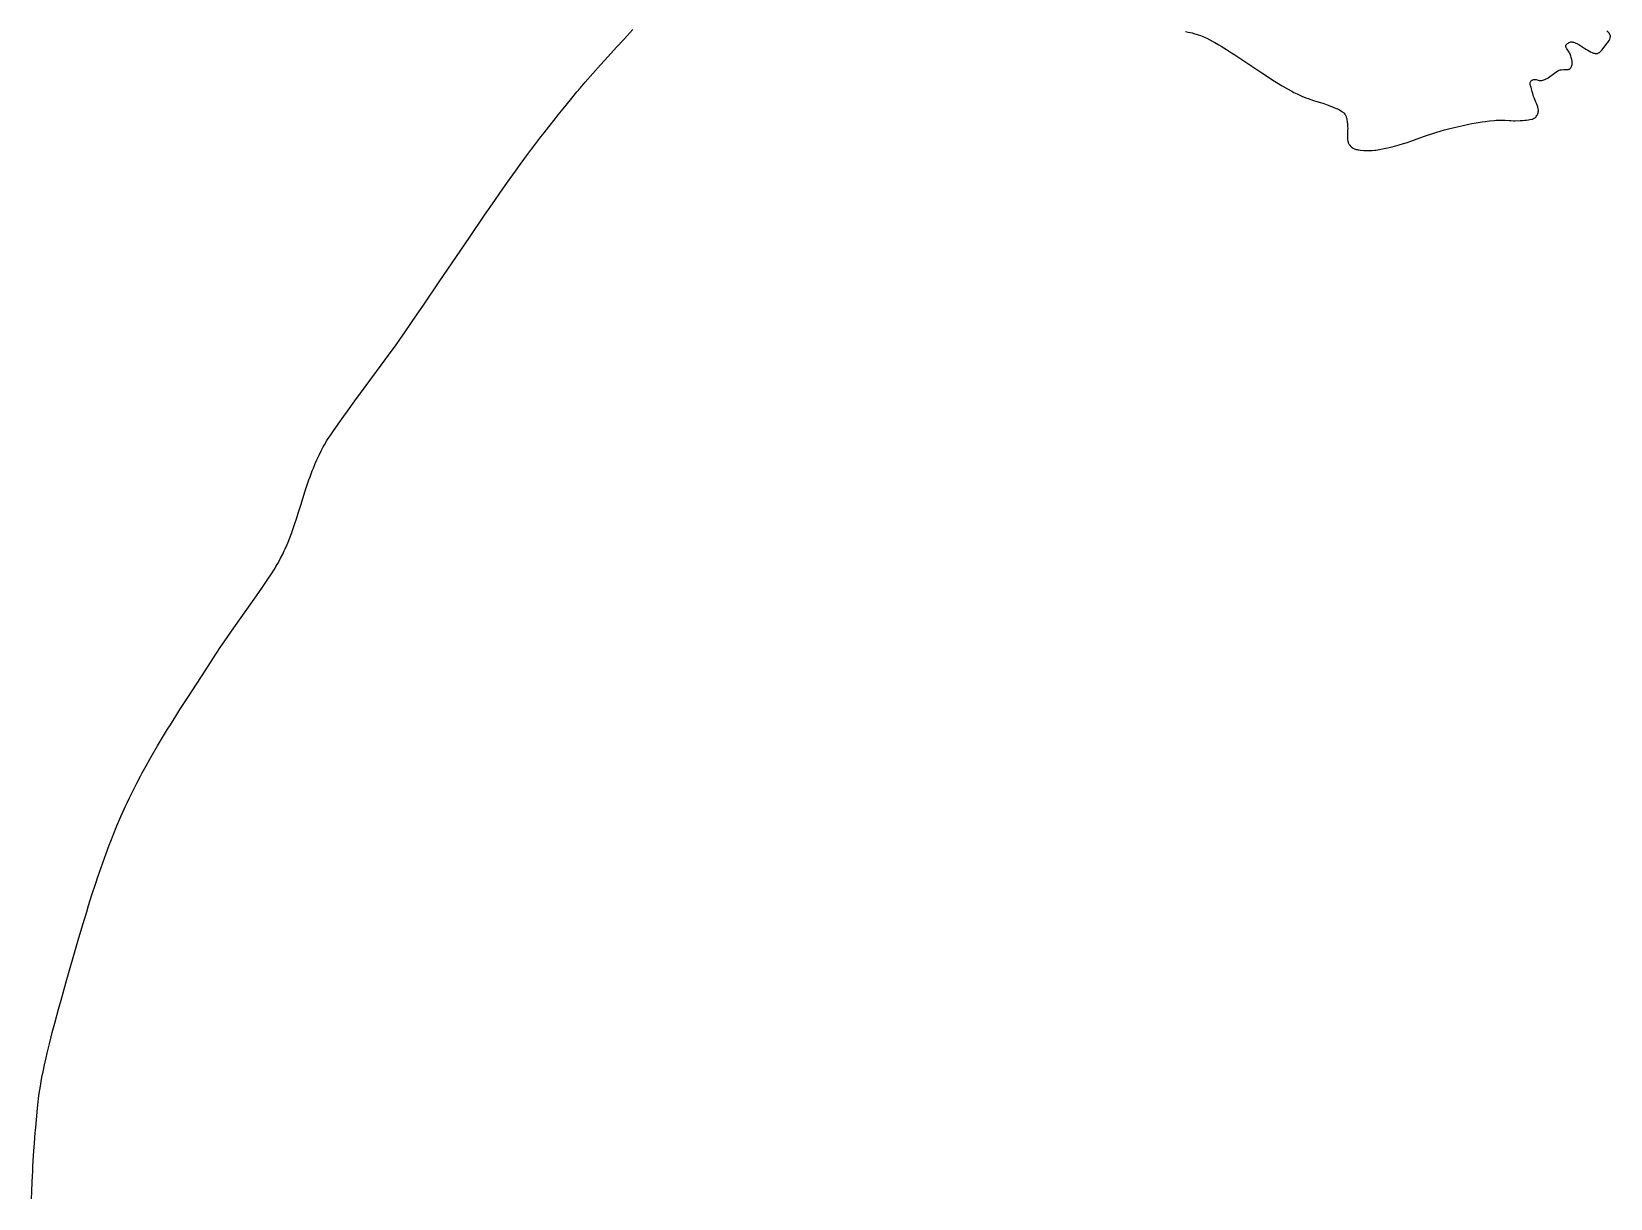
# Model space of a CAD drawing. Header units: millimetres. Extents: x 642261 to 742091, y 6812581 to 6930561.
# Drawn here: x 732988 to 733835, y 6891578 to 6892203 of the extents above; entities that cross this region are included whole.
import ezdxf

# ---------------------------------------------------------------- set-up
doc = ezdxf.new("R2010")
doc.units = ezdxf.units.MM
doc.layers.add('LimiteAreaMunicipio', color=10, linetype='Continuous')
doc.layers.add('LimiteRegional', color=10, linetype='Continuous')

# ---------------------------------------------------------------- blocks, each defined once
blk = doc.blocks.new('compartilhadora_AUTOCAD_OD_1_FMEBLOCK2')
at = {"layer": 'LimiteAreaMunicipio', "color": 7, "linetype": 'Continuous'}
for points in [[(3113.01515, -5512.3454), (3113.13715, -5508.6684), (3113.35615, -5503.1523), (3113.62015, -5497.6374), (3113.76815, -5494.8804), (3114.09915, -5489.3654), (3114.28215, -5486.6084), (3114.57615, -5482.4734), (3115.00815, -5476.9594), (3115.24115, -5474.2023), (3115.61115, -5470.0674), (3116.21515, -5463.8653), (3116.59515, -5460.3603), (3116.80415, -5458.6124), (3117.14315, -5455.9963), (3117.72015, -5452.0815), (3118.15515, -5449.4783), (3118.39015, -5448.1774), (3118.76415, -5446.2273), (3119.14515, -5444.3404), (3119.93815, -5440.5753), (3120.77015, -5436.8244), (3121.34415, -5434.3304), (3122.53615, -5429.3553), (3123.46515, -5425.6343), (3124.09915, -5423.1582), (3125.39915, -5418.2144), (3127.41725, -5410.8124), (3128.79715, -5405.8834), (3131.60915, -5396.0224), (3137.49915, -5375.4973), (3140.50215, -5365.2654), (3142.55315, -5358.4644), (3143.59815, -5355.0713), (3145.19515, -5349.9914), (3147.38515, -5343.2404), (3148.51005, -5339.8753), (3150.24015, -5334.8423), (3152.02515, -5329.8273), (3152.93915, -5327.3274), (3154.60415, -5322.8954), (3155.45715, -5320.6863), (3156.76115, -5317.3804), (3158.77915, -5312.4424), (3160.87515, -5307.5304), (3161.95515, -5305.0834), (3163.42715, -5301.8324), (3164.17815, -5300.2124), (3165.32415, -5297.7873), (3167.08715, -5294.1634), (3168.49415, -5291.3593), (3169.44615, -5289.5004), (3171.38315, -5285.8053), (3172.36715, -5283.9694), (3174.36415, -5280.3184), (3176.39815, -5276.6934), (3177.77315, -5274.2914), (3180.56515, -5269.5153), (3183.76715, -5264.1863), (3185.93215, -5260.6554), (3187.38815, -5258.3094), (3190.32515, -5253.6354), (3192.54715, -5250.1433), (3197.02815, -5243.1814), (3206.06315, -5229.2933), (3210.57215, -5222.3323), (3211.74815, -5220.5223), (3214.13515, -5216.9234), (3216.56115, -5213.3514), (3218.19615, -5210.9814), (3221.49815, -5206.2634), (3231.48605, -5192.1693), (3234.77715, -5187.4494), (3236.40515, -5185.0784), (3239.61215, -5180.3064), (3241.18715, -5177.9023), (3243.50515, -5174.2694), (3244.00315, -5173.4644), (3244.96615, -5171.8364), (3245.88915, -5170.1873), (3246.48215, -5169.0764), (3247.61915, -5166.8294), (3248.43215, -5165.1214), (3248.95615, -5163.9733), (3249.96415, -5161.6573), (3250.45015, -5160.4884), (3251.38715, -5158.1343), (3252.28415, -5155.7583), (3252.86115, -5154.1634), (3253.97715, -5150.9533), (3255.18015, -5147.3144), (3255.96015, -5144.8773), (3257.49415, -5139.9884), (3259.54415, -5133.4744), (3260.60115, -5130.2344), (3261.69615, -5127.0164), (3262.26115, -5125.4163), (3263.43715, -5122.2414), (3264.05015, -5120.6673), (3265.00615, -5118.3264), (3265.89615, -5116.2673), (3266.35715, -5115.2463), (3267.06815, -5113.7254), (3268.18515, -5111.4713), (3269.36715, -5109.2523), (3269.98315, -5108.1565), (3271.27215, -5105.9944), (3271.94505, -5104.9294), (3272.99215, -5103.3513), (3274.43515, -5101.2554), (3277.34915, -5097.0824), (3280.29815, -5092.9344), (3282.28105, -5090.1794), (3286.27515, -5084.6923), (3292.31615, -5076.4943), (3300.38115, -5065.5734), (3304.38615, -5060.0954), (3308.35215, -5054.5913), (3310.31615, -5051.8264), (3313.23315, -5047.6594), (3319.35515, -5038.7753), (3323.41525, -5032.8364), (3331.49815, -5020.9304), (3347.63715, -4997.0903), (3355.75815, -4985.2003), (3361.21415, -4977.2994), (3363.95815, -4973.3605), (3368.09715, -4967.4654), (3372.34715, -4961.5043), (3374.49215, -4958.5393), (3377.73515, -4954.1114), (3381.01015, -4949.7074), (3382.66015, -4947.5143), (3385.98315, -4943.1484), (3387.65715, -4940.9744), (3390.18415, -4937.7264), (3393.58315, -4933.4183), (3395.29515, -4931.2743), (3397.88015, -4928.0713), (3401.79515, -4923.2954), (3405.31315, -4919.0804), (3407.08505, -4916.9833), (3409.76205, -4913.8523), (3413.81715, -4909.1864), (3417.91915, -4904.5573), (3419.98915, -4902.2583), (3426.76615, -4894.8355), (3430.17715, -4891.1494), (3435.32315, -4885.6544)], [(3731.37715, -4886.7183), (3732.81915, -4887.0054), (3734.97315, -4887.4924), (3736.40015, -4887.8703), (3737.11015, -4888.0803), (3738.17015, -4888.4253), (3739.46615, -4888.8964), (3740.31715, -4889.2324), (3741.99415, -4889.9534), (3742.82015, -4890.3354), (3744.45215, -4891.1404), (3746.06215, -4891.9904), (3747.12515, -4892.5783), (3749.23415, -4893.7944), (3750.63415, -4894.6274), (3753.41015, -4896.3264), (3756.15815, -4898.0623), (3757.97815, -4899.2373), (3761.59415, -4901.6184), (3772.37715, -4908.8414), (3775.99115, -4911.2154), (3777.80915, -4912.3854), (3781.47515, -4914.6803), (3783.32615, -4915.8014), (3786.13015, -4917.4424), (3788.38015, -4918.7053), (3789.51615, -4919.3144), (3791.24015, -4920.1894), (3792.99515, -4921.0003), (3793.88825, -4921.3763), (3795.90615, -4922.1664), (3797.25915, -4922.6633), (3799.98715, -4923.6013), (3805.60715, -4925.3704), (3807.30515, -4925.9733), (3810.66415, -4927.2804), (3812.17215, -4927.8824), (3812.91115, -4928.2044), (3814.00305, -4928.7434), (3814.71915, -4929.1563), (3815.07415, -4929.3824), (3815.60115, -4929.7493), (3816.03515, -4930.1074), (3816.29715, -4930.3664), (3816.46005, -4930.5483), (3816.76015, -4930.9304), (3816.96315, -4931.2324), (3817.31215, -4931.8694), (3817.59415, -4932.5392), (3817.74515, -4933.0003), (3817.83215, -4933.3124), (3817.97115, -4933.9404), (3818.17115, -4935.2504), (3818.26115, -4936.1244), (3818.30515, -4936.7074), (3818.36215, -4937.8763), (3818.37515, -4938.4954), (3818.35715, -4939.7344), (3818.27615, -4942.2133), (3818.28215, -4943.4523), (3818.32015, -4944.3204), (3818.35715, -4944.7493), (3818.45025, -4945.3862), (3818.60715, -4946.0164), (3818.71615, -4946.3274), (3818.89715, -4946.7394), (3819.00515, -4946.9434), (3819.19105, -4947.2484), (3819.52915, -4947.7004), (3820.07015, -4948.2814), (3820.44615, -4948.6164), (3820.70415, -4948.8183), (3821.23515, -4949.1714), (3821.64415, -4949.3974), (3821.92215, -4949.5294), (3822.49015, -4949.7564), (3822.77915, -4949.8524), (3823.36515, -4950.0124), (3823.96115, -4950.1344), (3824.36315, -4950.1982), (3825.17415, -4950.2934), (3827.03015, -4950.4334), (3827.96215, -4950.4773), (3829.36115, -4950.5034), (3830.75915, -4950.4764), (3831.45615, -4950.4393), (3832.84415, -4950.3173), (3833.53415, -4950.2284), (3834.56215, -4950.0593), (3837.94815, -4949.4064), (3839.63815, -4949.0573), (3842.16515, -4948.4894), (3844.67815, -4947.8503), (3845.92815, -4947.4974), (3848.20015, -4946.8014), (3849.70315, -4946.3093), (3852.68715, -4945.2783), (3855.65515, -4944.2093), (3859.61515, -4942.7833), (3861.60615, -4942.0925), (3864.62015, -4941.1093), (3866.14215, -4940.6513), (3870.28815, -4939.4803), (3872.36515, -4938.9213), (3875.48715, -4938.1213), (3878.61715, -4937.3734), (3880.18615, -4937.0213), (3883.33015, -4936.3623), (3884.90615, -4936.0574), (3887.27515, -4935.6333), (3890.44315, -4935.1333), (3892.03115, -4934.9134), (3894.41915, -4934.6233), (3896.81515, -4934.3814), (3898.01515, -4934.2803), (3899.13115, -4934.2193), (3899.87515, -4934.2054), (3901.36415, -4934.2264), (3902.85415, -4934.2923), (3904.84115, -4934.4064), (3905.83515, -4934.4564), (3907.32515, -4934.5024), (3908.06915, -4934.5064), (3910.72515, -4934.4613), (3912.05115, -4934.4023), (3913.37515, -4934.3044), (3914.03815, -4934.2374), (3915.36115, -4934.0594), (3916.02315, -4933.9464), (3917.01615, -4933.7414), (3917.48515, -4933.6024), (3917.78815, -4933.4783), (3917.98415, -4933.3813), (3918.36315, -4933.1592), (3918.63315, -4932.9674), (3919.13415, -4932.5284), (3919.43515, -4932.1994), (3919.78915, -4931.7214), (3919.94515, -4931.4683), (3920.23615, -4930.8703), (3920.40715, -4930.3543), (3920.48315, -4930.0024), (3920.51815, -4929.7653), (3920.55515, -4929.2874), (3920.55415, -4928.9264), (3920.48915, -4928.2033), (3920.35315, -4927.4863), (3920.23015, -4927.0174), (3919.93115, -4926.1124), (3919.73115, -4925.5953), (3919.29815, -4924.5714), (3918.40915, -4922.5234), (3918.01715, -4921.4794), (3917.51315, -4919.8985), (3917.20515, -4918.8354), (3916.62815, -4916.7053), (3916.48515, -4916.2224), (3916.28515, -4915.5614), (3916.20315, -4915.2263), (3916.13015, -4914.7234), (3916.12515, -4914.4734), (3916.16015, -4914.1414), (3916.19815, -4913.9764), (3916.28515, -4913.7324), (3916.48915, -4913.3714), (3916.68115, -4913.1394), (3916.82115, -4913.0083), (3917.12315, -4912.7983), (3917.28315, -4912.7153), (3917.61815, -4912.5884), (3917.96615, -4912.4994), (3918.67215, -4912.3934), (3919.09015, -4912.3853), (3919.37015, -4912.4184), (3919.93315, -4912.5494), (3921.05815, -4912.8972), (3921.61615, -4913.0135), (3921.98415, -4913.0353), (3922.16715, -4913.0244), (3922.44015, -4912.9744), (3923.51315, -4912.6573), (3924.04415, -4912.4685), (3924.81915, -4912.1334), (3925.31415, -4911.8704), (3925.55415, -4911.7263), (3925.90115, -4911.4914), (3929.22615, -4909.0713), (3931.07815, -4907.7143), (3931.43315, -4907.5104), (3931.68315, -4907.4084), (3932.20715, -4907.2694), (3932.47915, -4907.2264), (3933.03615, -4907.1744), (3934.16415, -4907.1174), (3934.71415, -4907.0573), (3934.99115, -4907.0324), (3935.54915, -4907.0524), (3936.04715, -4907.0834), (3936.29615, -4907.0814), (3936.66815, -4907.0313), (3936.91615, -4906.9554), (3937.03915, -4906.9003), (3937.22315, -4906.7954), (3937.61415, -4906.4914), (3937.83515, -4906.2624), (3937.96615, -4906.1013), (3938.18925, -4905.7573), (3938.32615, -4905.4854), (3938.40315, -4905.2974), (3938.52515, -4904.9124), (3938.63915, -4904.3194), (3938.67315, -4903.9223), (3938.67915, -4903.6603), (3938.65915, -4903.1484), (3938.60515, -4902.6484), (3938.42515, -4901.6414), (3938.16815, -4900.6324), (3937.96715, -4899.9623), (3937.52815, -4898.6404), (3937.31615, -4898.1494), (3937.13505, -4897.8294), (3936.71215, -4897.2034), (3935.83115, -4895.9895), (3935.59115, -4895.5903), (3935.49125, -4895.3913), (3935.34115, -4894.9924), (3935.29515, -4894.7913), (3935.27015, -4894.4894), (3935.30415, -4894.2464), (3935.35715, -4894.0844), (3935.53115, -4893.7663), (3935.64615, -4893.6123), (3935.92115, -4893.3173), (3936.24115, -4893.0453), (3936.47015, -4892.8824), (3936.94315, -4892.6053), (3937.13315, -4892.5174), (3937.52115, -4892.3874), (3937.91615, -4892.3134), (3938.18315, -4892.2933), (3938.72115, -4892.3154), (3939.12705, -4892.3794), (3939.39815, -4892.4424), (3939.93815, -4892.6074), (3940.73615, -4892.9323), (3941.25415, -4893.1804), (3942.23615, -4893.6954), (3942.79015, -4894.0074), (3943.86615, -4894.6863), (3945.98915, -4896.1104), (3946.71715, -4896.5544), (3947.09025, -4896.7624), (3948.58115, -4897.5724), (3949.36415, -4897.9525), (3950.15215, -4898.2614), (3950.54415, -4898.3764), (3951.05815, -4898.4774), (3951.31215, -4898.5014), (3951.68515, -4898.5023), (3952.04815, -4898.4553), (3952.22515, -4898.4113), (3952.40215, -4898.3554), (3952.74215, -4898.2103), (3953.06715, -4898.0263), (3953.27615, -4897.8844), (3953.67915, -4897.5593), (3953.96915, -4897.2824), (3954.52615, -4896.6654), (3955.06415, -4895.9874), (3955.77215, -4895.0443), (3956.13215, -4894.5774), (3957.47715, -4892.8944), (3958.11315, -4892.0274), (3958.48415, -4891.4502), (3958.64715, -4891.1624), (3958.85915, -4890.7343), (3959.06715, -4890.1714), (3959.13515, -4889.8953), (3959.18515, -4889.4874), (3959.16705, -4889.0903), (3959.13115, -4888.8954), (3959.08315, -4888.7254), (3958.94815, -4888.3883), (3958.76415, -4888.0583), (3958.61725, -4887.8414), (3958.27015, -4887.4184), (3957.97015, -4887.1114), (3957.75315, -4886.9113), (3957.28715, -4886.5244)]]:
    blk.add_lwpolyline(points, dxfattribs=at)

msp = doc.modelspace()

# ---------------------------------------------------------------- linework, layer by layer
at = {"layer": 'LimiteRegional', "color": 7, "linetype": 'Continuous'}
for points in [[(732988.358, 6891577.883), (732988.48, 6891581.56), (732988.699, 6891587.0761), (732988.963, 6891592.591), (732989.111, 6891595.348), (732989.442, 6891600.863), (732989.625, 6891603.62), (732989.919, 6891607.755), (732990.351, 6891613.269), (732990.584, 6891616.0261), (732990.954, 6891620.161), (732991.558, 6891626.3631), (732991.938, 6891629.8681), (732992.147, 6891631.616), (732992.486, 6891634.2321), (732993.063, 6891638.1469), (732993.498, 6891640.7501), (732993.733, 6891642.051), (732994.107, 6891644.0011), (732994.488, 6891645.888), (732995.281, 6891649.6531), (732996.113, 6891653.404), (732996.687, 6891655.898), (732997.879, 6891660.8731), (732998.808, 6891664.5941), (732999.442, 6891667.0702), (733000.742, 6891672.014), (733002.7601, 6891679.416), (733004.14, 6891684.345), (733006.952, 6891694.206), (733012.842, 6891714.7311), (733015.845, 6891724.963), (733017.896, 6891731.764), (733018.941, 6891735.1571), (733020.538, 6891740.237), (733022.728, 6891746.988), (733023.8529, 6891750.3531), (733025.583, 6891755.3861), (733027.368, 6891760.4011), (733028.282, 6891762.901), (733029.947, 6891767.333), (733030.8, 6891769.5421), (733032.104, 6891772.848), (733034.122, 6891777.786), (733036.218, 6891782.698), (733037.298, 6891785.145), (733038.77, 6891788.396), (733039.521, 6891790.016), (733040.667, 6891792.4411), (733042.43, 6891796.065), (733043.837, 6891798.8691), (733044.789, 6891800.728), (733046.726, 6891804.4231), (733047.71, 6891806.259), (733049.707, 6891809.91), (733051.741, 6891813.535), (733053.116, 6891815.937), (733055.908, 6891820.7131), (733059.11, 6891826.0421), (733061.275, 6891829.573), (733062.731, 6891831.919), (733065.668, 6891836.593), (733067.89, 6891840.0851), (733072.371, 6891847.047), (733081.406, 6891860.9351), (733085.915, 6891867.8961), (733087.091, 6891869.7061), (733089.478, 6891873.305), (733091.904, 6891876.877), (733093.539, 6891879.247), (733096.841, 6891883.965), (733106.8289, 6891898.0591), (733110.12, 6891902.779), (733111.748, 6891905.15), (733114.955, 6891909.922), (733116.53, 6891912.3261), (733118.848, 6891915.959), (733119.346, 6891916.764), (733120.309, 6891918.392), (733121.232, 6891920.0411), (733121.825, 6891921.152), (733122.962, 6891923.399), (733123.775, 6891925.107), (733124.299, 6891926.2551), (733125.307, 6891928.5711), (733125.793, 6891929.74), (733126.73, 6891932.0941), (733127.627, 6891934.4701), (733128.204, 6891936.065), (733129.32, 6891939.2751), (733130.523, 6891942.914), (733131.303, 6891945.3511), (733132.837, 6891950.24), (733134.887, 6891956.754), (733135.944, 6891959.994), (733137.039, 6891963.212), (733137.604, 6891964.8121), (733138.78, 6891967.987), (733139.393, 6891969.5611), (733140.349, 6891971.902), (733141.239, 6891973.9611), (733141.7, 6891974.9821), (733142.411, 6891976.503), (733143.528, 6891978.7571), (733144.71, 6891980.9761), (733145.326, 6891982.0719), (733146.615, 6891984.234), (733147.2879, 6891985.299), (733148.335, 6891986.8771), (733149.778, 6891988.973), (733152.692, 6891993.146), (733155.641, 6891997.294), (733157.6239, 6892000.049), (733161.618, 6892005.5361), (733167.659, 6892013.7341), (733175.724, 6892024.655), (733179.729, 6892030.133), (733183.695, 6892035.6371), (733185.659, 6892038.402), (733188.576, 6892042.569), (733194.698, 6892051.4531), (733198.7581, 6892057.392), (733206.841, 6892069.298), (733222.98, 6892093.1381), (733231.101, 6892105.0281), (733236.557, 6892112.929), (733239.301, 6892116.8679), (733243.44, 6892122.763), (733247.69, 6892128.7241), (733249.835, 6892131.6891), (733253.078, 6892136.117), (733256.353, 6892140.521), (733258.003, 6892142.7141), (733261.326, 6892147.08), (733263, 6892149.254), (733265.527, 6892152.502), (733268.926, 6892156.8101), (733270.638, 6892158.9541), (733273.223, 6892162.1571), (733277.138, 6892166.933), (733280.656, 6892171.148), (733282.4279, 6892173.2451), (733285.1049, 6892176.3761), (733289.16, 6892181.042), (733293.262, 6892185.6711), (733295.332, 6892187.9701), (733302.109, 6892195.3929), (733305.52, 6892199.079), (733310.666, 6892204.574)], [(733606.72, 6892203.5101), (733608.162, 6892203.223), (733610.316, 6892202.736), (733611.743, 6892202.3581), (733612.453, 6892202.1481), (733613.513, 6892201.8031), (733614.809, 6892201.332), (733615.66, 6892200.996), (733617.337, 6892200.275), (733618.163, 6892199.893), (733619.795, 6892199.088), (733621.405, 6892198.238), (733622.468, 6892197.6501), (733624.577, 6892196.434), (733625.977, 6892195.601), (733628.753, 6892193.902), (733631.501, 6892192.1661), (733633.321, 6892190.9911), (733636.937, 6892188.61), (733647.72, 6892181.387), (733651.334, 6892179.013), (733653.152, 6892177.843), (733656.818, 6892175.5481), (733658.669, 6892174.427), (733661.473, 6892172.786), (733663.723, 6892171.5231), (733664.859, 6892170.914), (733666.583, 6892170.039), (733668.338, 6892169.2281), (733669.2311, 6892168.8521), (733671.249, 6892168.062), (733672.602, 6892167.5651), (733675.33, 6892166.6271), (733680.95, 6892164.858), (733682.648, 6892164.2551), (733686.007, 6892162.948), (733687.515, 6892162.346), (733688.254, 6892162.024), (733689.3459, 6892161.485), (733690.062, 6892161.0721), (733690.417, 6892160.846), (733690.944, 6892160.4791), (733691.378, 6892160.121), (733691.64, 6892159.862), (733691.8029, 6892159.6801), (733692.103, 6892159.298), (733692.306, 6892158.996), (733692.655, 6892158.359), (733692.937, 6892157.6892), (733693.088, 6892157.2281), (733693.175, 6892156.916), (733693.314, 6892156.288), (733693.514, 6892154.978), (733693.604, 6892154.104), (733693.648, 6892153.521), (733693.705, 6892152.3521), (733693.718, 6892151.733), (733693.7, 6892150.494), (733693.619, 6892148.0151), (733693.625, 6892146.7761), (733693.663, 6892145.908), (733693.7, 6892145.4791), (733693.7931, 6892144.8422), (733693.95, 6892144.212), (733694.059, 6892143.901), (733694.24, 6892143.489), (733694.348, 6892143.285), (733694.5339, 6892142.98), (733694.872, 6892142.528), (733695.413, 6892141.947), (733695.789, 6892141.612), (733696.047, 6892141.4101), (733696.578, 6892141.057), (733696.987, 6892140.831), (733697.265, 6892140.699), (733697.833, 6892140.472), (733698.122, 6892140.376), (733698.708, 6892140.216), (733699.304, 6892140.094), (733699.706, 6892140.0302), (733700.517, 6892139.935), (733702.373, 6892139.795), (733703.305, 6892139.7511), (733704.704, 6892139.725), (733706.102, 6892139.752), (733706.799, 6892139.7891), (733708.187, 6892139.9111), (733708.877, 6892140), (733709.905, 6892140.1691), (733713.291, 6892140.822), (733714.981, 6892141.1711), (733717.508, 6892141.739), (733720.021, 6892142.3781), (733721.271, 6892142.731), (733723.543, 6892143.427), (733725.046, 6892143.9191), (733728.03, 6892144.9501), (733730.998, 6892146.0191), (733734.958, 6892147.4451), (733736.949, 6892148.1359), (733739.963, 6892149.1191), (733741.485, 6892149.5771), (733745.631, 6892150.7481), (733747.708, 6892151.3071), (733750.83, 6892152.1071), (733753.96, 6892152.855), (733755.529, 6892153.2071), (733758.673, 6892153.8661), (733760.249, 6892154.171), (733762.618, 6892154.5951), (733765.786, 6892155.0951), (733767.374, 6892155.315), (733769.762, 6892155.6051), (733772.158, 6892155.847), (733773.358, 6892155.9481), (733774.474, 6892156.0091), (733775.218, 6892156.023), (733776.707, 6892156.002), (733778.197, 6892155.9361), (733780.184, 6892155.822), (733781.178, 6892155.772), (733782.668, 6892155.726), (733783.412, 6892155.722), (733786.068, 6892155.7671), (733787.394, 6892155.8261), (733788.718, 6892155.924), (733789.381, 6892155.991), (733790.704, 6892156.169), (733791.366, 6892156.282), (733792.359, 6892156.487), (733792.828, 6892156.626), (733793.131, 6892156.7501), (733793.327, 6892156.8471), (733793.706, 6892157.0692), (733793.976, 6892157.261), (733794.477, 6892157.7), (733794.778, 6892158.029), (733795.132, 6892158.507), (733795.288, 6892158.7601), (733795.579, 6892159.3581), (733795.75, 6892159.8741), (733795.826, 6892160.226), (733795.861, 6892160.4631), (733795.898, 6892160.941), (733795.897, 6892161.302), (733795.832, 6892162.0251), (733795.696, 6892162.7421), (733795.573, 6892163.211), (733795.274, 6892164.116), (733795.074, 6892164.6331), (733794.641, 6892165.657), (733793.752, 6892167.705), (733793.36, 6892168.749), (733792.856, 6892170.3299), (733792.548, 6892171.393), (733791.971, 6892173.5231), (733791.828, 6892174.006), (733791.628, 6892174.667), (733791.546, 6892175.0021), (733791.473, 6892175.505), (733791.468, 6892175.755), (733791.503, 6892176.087), (733791.541, 6892176.252), (733791.628, 6892176.496), (733791.832, 6892176.857), (733792.024, 6892177.089), (733792.164, 6892177.2201), (733792.466, 6892177.4301), (733792.626, 6892177.5131), (733792.961, 6892177.64), (733793.309, 6892177.729), (733794.015, 6892177.835), (733794.433, 6892177.8431), (733794.713, 6892177.81), (733795.276, 6892177.679), (733796.401, 6892177.3312), (733796.959, 6892177.2149), (733797.327, 6892177.1931), (733797.51, 6892177.204), (733797.783, 6892177.254), (733798.856, 6892177.5711), (733799.387, 6892177.7599), (733800.162, 6892178.095), (733800.657, 6892178.358), (733800.897, 6892178.5021), (733801.244, 6892178.737), (733804.569, 6892181.1571), (733806.421, 6892182.5141), (733806.776, 6892182.718), (733807.026, 6892182.82), (733807.55, 6892182.959), (733807.822, 6892183.002), (733808.379, 6892183.054), (733809.507, 6892183.111), (733810.057, 6892183.1711), (733810.334, 6892183.196), (733810.892, 6892183.176), (733811.39, 6892183.145), (733811.639, 6892183.147), (733812.011, 6892183.1971), (733812.259, 6892183.273), (733812.382, 6892183.3281), (733812.566, 6892183.433), (733812.957, 6892183.737), (733813.178, 6892183.966), (733813.309, 6892184.1271), (733813.5321, 6892184.4711), (733813.669, 6892184.743), (733813.746, 6892184.931), (733813.868, 6892185.316), (733813.982, 6892185.909), (733814.016, 6892186.3061), (733814.022, 6892186.5681), (733814.002, 6892187.08), (733813.948, 6892187.58), (733813.768, 6892188.587), (733813.511, 6892189.596), (733813.31, 6892190.2661), (733812.871, 6892191.588), (733812.659, 6892192.079), (733812.4779, 6892192.399), (733812.055, 6892193.025), (733811.174, 6892194.2389), (733810.934, 6892194.6381), (733810.8341, 6892194.8371), (733810.684, 6892195.236), (733810.638, 6892195.4371), (733810.613, 6892195.739), (733810.647, 6892195.982), (733810.7, 6892196.144), (733810.874, 6892196.4621), (733810.989, 6892196.6161), (733811.264, 6892196.9111), (733811.584, 6892197.1831), (733811.813, 6892197.346), (733812.286, 6892197.6231), (733812.476, 6892197.711), (733812.864, 6892197.841), (733813.259, 6892197.915), (733813.526, 6892197.9351), (733814.064, 6892197.913), (733814.4699, 6892197.849), (733814.741, 6892197.786), (733815.281, 6892197.621), (733816.079, 6892197.2961), (733816.597, 6892197.048), (733817.579, 6892196.533), (733818.133, 6892196.221), (733819.209, 6892195.5421), (733821.332, 6892194.118), (733822.06, 6892193.674), (733822.4331, 6892193.466), (733823.924, 6892192.656), (733824.707, 6892192.2759), (733825.495, 6892191.967), (733825.887, 6892191.852), (733826.401, 6892191.751), (733826.655, 6892191.727), (733827.028, 6892191.7261), (733827.391, 6892191.7731), (733827.568, 6892191.8171), (733827.745, 6892191.873), (733828.085, 6892192.0181), (733828.41, 6892192.2021), (733828.619, 6892192.344), (733829.022, 6892192.6691), (733829.312, 6892192.946), (733829.869, 6892193.563), (733830.407, 6892194.241), (733831.115, 6892195.1841), (733831.475, 6892195.651), (733832.82, 6892197.334), (733833.456, 6892198.201), (733833.827, 6892198.7782), (733833.99, 6892199.066), (733834.202, 6892199.4941), (733834.41, 6892200.057), (733834.478, 6892200.3331), (733834.528, 6892200.741), (733834.5099, 6892201.1381), (733834.474, 6892201.333), (733834.426, 6892201.503), (733834.291, 6892201.8401), (733834.107, 6892202.1701), (733833.9601, 6892202.387), (733833.613, 6892202.81), (733833.313, 6892203.117), (733833.096, 6892203.3171), (733832.63, 6892203.704)]]:
    msp.add_lwpolyline(points, dxfattribs=at)

# ---------------------------------------------------------------- block references
at = {"layer": 'LimiteAreaMunicipio', "color": 7, "linetype": 'Continuous'}
msp.add_blockref('compartilhadora_AUTOCAD_OD_1_FMEBLOCK2', (729875.3428, 6897090.2284), dxfattribs=at)

doc.saveas('drawing.dxf')
